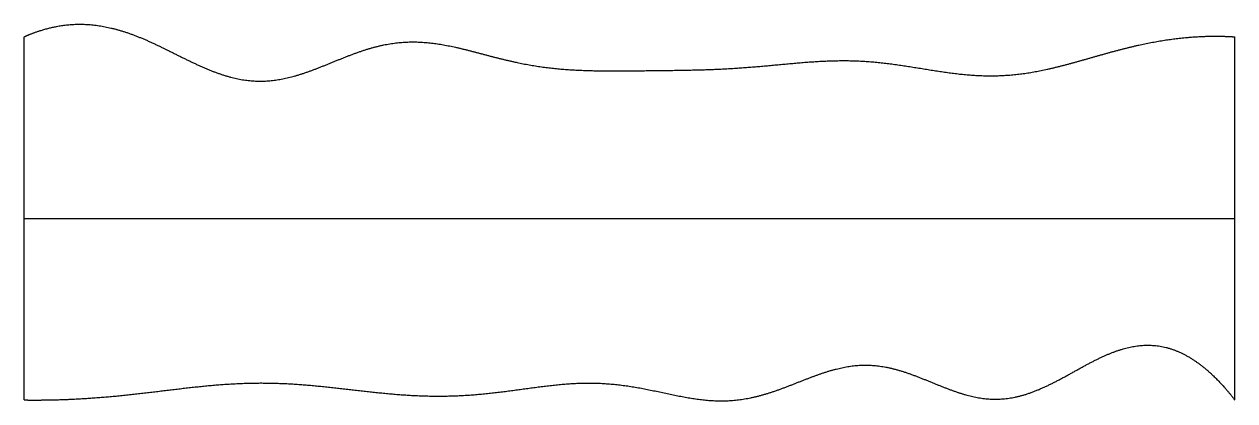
# Model space of a CAD drawing. Header units: millimetres. Extents: x 0 to 10, y 0 to 3.1.
import ezdxf

# ---------------------------------------------------------------- set-up
doc = ezdxf.new("R2010")
doc.units = ezdxf.units.MM
doc.layers.get('0').update_dxf_attribs({"linetype": 'CONTINUOUS'})

msp = doc.modelspace()

# ---------------------------------------------------------------- linework, layer by layer
for points in [[(0, 3), (0.041, 3.019), (0.122, 3.051), (0.244, 3.088), (0.406, 3.113), (0.608, 3.103), (0.807, 3.056), (1.006, 2.979), (1.204, 2.881), (1.401, 2.78), (1.597, 2.693), (1.793, 2.637), (1.989, 2.624), (2.186, 2.655), (2.383, 2.721), (2.58, 2.805), (2.778, 2.885), (2.977, 2.943), (3.177, 2.966), (3.377, 2.954), (3.578, 2.914), (3.778, 2.86), (3.979, 2.806), (4.18, 2.763), (4.381, 2.736), (4.582, 2.722), (4.783, 2.718), (4.984, 2.719), (5.185, 2.721), (5.386, 2.723), (5.587, 2.727), (5.789, 2.734), (5.99, 2.748), (6.191, 2.766), (6.392, 2.786), (6.593, 2.801), (6.795, 2.807), (6.996, 2.798), (7.197, 2.774), (7.398, 2.741), (7.598, 2.707), (7.799, 2.682), (7.999, 2.673), (8.199, 2.685), (8.398, 2.717), (8.598, 2.766), (8.797, 2.823), (8.997, 2.881), (9.197, 2.932), (9.397, 2.972), (9.597, 2.998), (9.758, 3.007), (9.879, 3.006), (9.96, 3.003), (10, 3)], [(0, 0), (0, 0.12), (0, 0.36), (0, 0.72), (0, 1.2), (0, 1.8), (0, 2.28), (0, 2.64), (0, 2.88), (0, 3)], [(10, 0), (10, 0.12), (10, 0.36), (10, 0.72), (10, 1.2), (10, 1.8), (10, 2.28), (10, 2.64), (10, 2.88), (10, 3)], [(0, 1.5), (0.4, 1.5), (1.2, 1.5), (2.4, 1.5), (4, 1.5), (6, 1.5), (7.6, 1.5), (8.8, 1.5), (9.6, 1.5), (10, 1.5)], [(0, 0), (0.04, -0.001), (0.121, -0.001), (0.242, 0), (0.404, 0.005), (0.605, 0.018), (0.807, 0.036), (1.009, 0.059), (1.211, 0.084), (1.412, 0.108), (1.614, 0.128), (1.816, 0.14), (2.017, 0.142), (2.219, 0.134), (2.42, 0.117), (2.622, 0.095), (2.823, 0.071), (3.025, 0.049), (3.227, 0.034), (3.429, 0.029), (3.631, 0.035), (3.833, 0.052), (4.035, 0.078), (4.236, 0.107), (4.438, 0.132), (4.64, 0.144), (4.842, 0.137), (5.044, 0.11), (5.246, 0.067), (5.448, 0.022), (5.65, -0.01), (5.851, -0.013), (6.051, 0.021), (6.251, 0.087), (6.45, 0.17), (6.649, 0.246), (6.847, 0.293), (7.046, 0.294), (7.245, 0.247), (7.444, 0.168), (7.644, 0.082), (7.842, 0.016), (8.04, -0.007), (8.237, 0.024), (8.434, 0.102), (8.63, 0.209), (8.825, 0.322), (9.02, 0.414), (9.216, 0.463), (9.411, 0.455), (9.607, 0.38), (9.764, 0.264), (9.882, 0.145), (9.961, 0.051), (10, 0)]]:
    msp.add_open_spline(points, degree=5)

doc.saveas('drawing.dxf')
